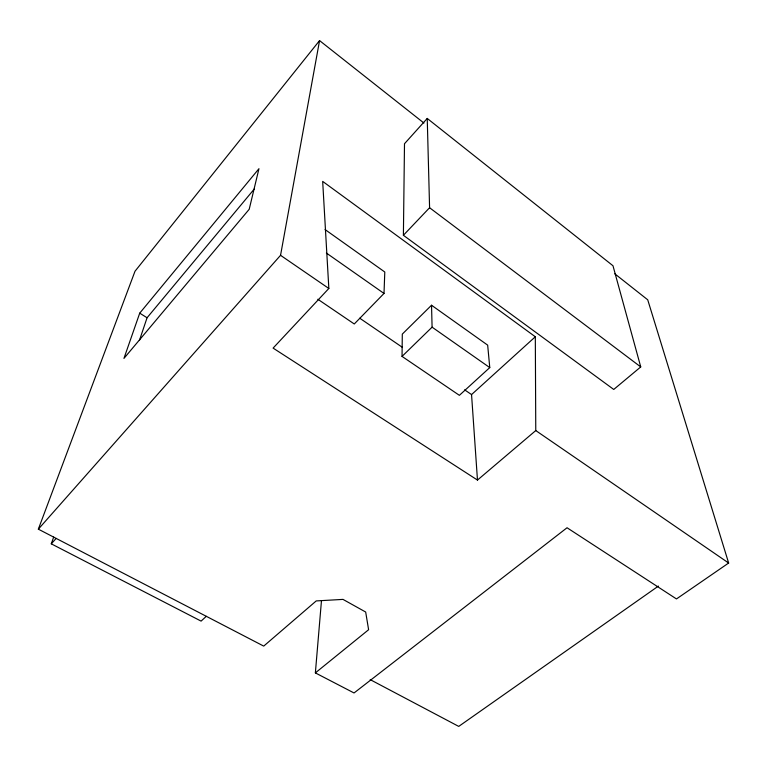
<?xml version="1.0" encoding="UTF-8"?>
<svg xmlns="http://www.w3.org/2000/svg" width="767" height="767" viewBox="0 0 767 767"><rect width="100%" height="100%" fill="white"/><g stroke="black" fill="none" stroke-linecap="round" stroke-linejoin="round"><path stroke-width="1.15" d="M403.394 235.287L404.497 143.726L427.238 118.444L612.986 265.756L640.742 366.923L613.744 389.454L403.394 235.287L429.587 207.732L427.238 118.444M402.042 356.406L402.301 334.105L431.533 305.237L487.668 345.14L489.768 367.594L459.385 395.331L402.042 356.406L432.089 327.154L431.533 305.237M317.835 299.245L354.277 323.981L384.008 293.445L384.794 272.007L325.064 229.554M614.808 273.809L647.722 299.801L728.65 563.026L676.475 598.941L567.043 527.754L354.047 692.965L315.362 672.899L321.478 600.571M315.362 672.899L368.611 629.726L365.677 612.028L342.983 599.391L316.225 600.925L263.723 646.102L38.35 529.163L280.549 255.315L319.561 40.593L423.93 123.036M139.421 340.443L147.072 317.759L254.356 188.912M139.719 313.166L123.947 358.41L249.198 209.295L258.958 168.692L139.719 313.166L147.072 317.759M206.304 616.313L201.088 621.107L51.274 543.832L53.68 537.073M38.35 529.163L135.011 271.24L319.561 40.593M51.274 543.832L56.173 538.415M328.842 288.469L273.1 348.103L477.477 480.075L535.769 430.565L535.318 336.771L322.677 181.395L328.842 288.469L280.549 255.315M477.477 480.075L471.552 394.583L535.318 336.771M658.412 586.084L458.724 726.407L370.193 679.629M359.761 318.219L402.301 347.278M464.629 389.847L471.552 394.583M535.769 430.565L728.65 563.026M326.358 253.024L384.008 293.445M432.089 327.154L489.768 367.594M429.587 207.732L640.742 366.923"/></g></svg>
